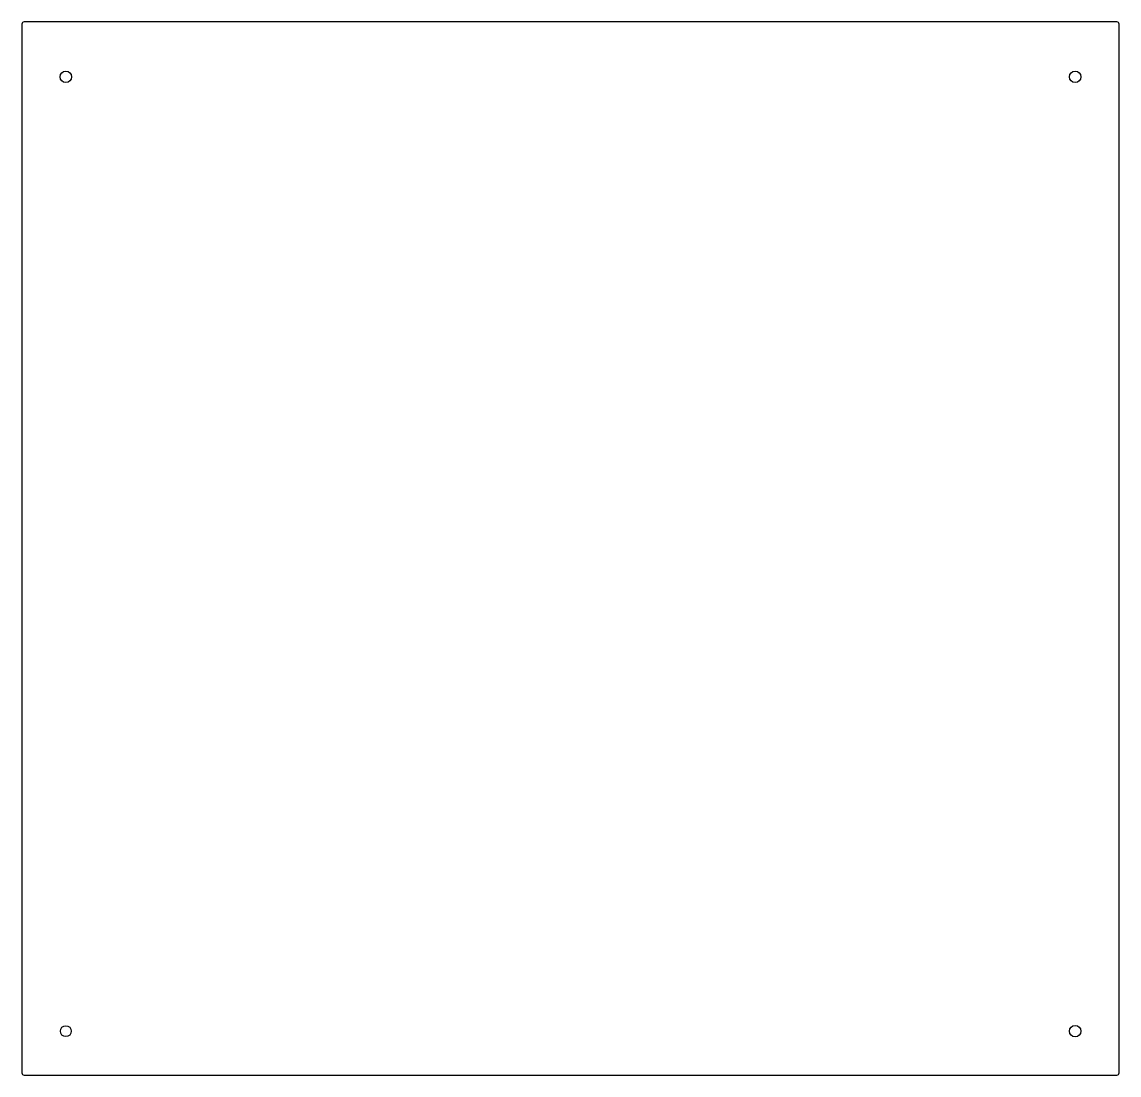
# Model space of a CAD drawing. Header units: millimetres. Extents: x -250 to 250, y -240 to 240.
import ezdxf

# ---------------------------------------------------------------- set-up
doc = ezdxf.new("R2010")
doc.units = ezdxf.units.MM
doc.layers.get('0').update_dxf_attribs({"linetype": 'CONTINUOUS'})

msp = doc.modelspace()

# ---------------------------------------------------------------- linework, layer by layer
msp.add_lwpolyline([(-250, 239), (-250, -239, 0.414214), (-249, -240), (249, -240, 0.414214), (250, -239), (250, 239, 0.414214), (249, 240), (-249, 240, 0.414214)], format="xyb", close=True)
for centre, radius in [((-230, 215), 2.63), ((230, 215), 2.62), ((-230, -220), 2.5), ((230, -220), 2.62)]:
    msp.add_circle(centre, radius)

doc.saveas('drawing.dxf')
